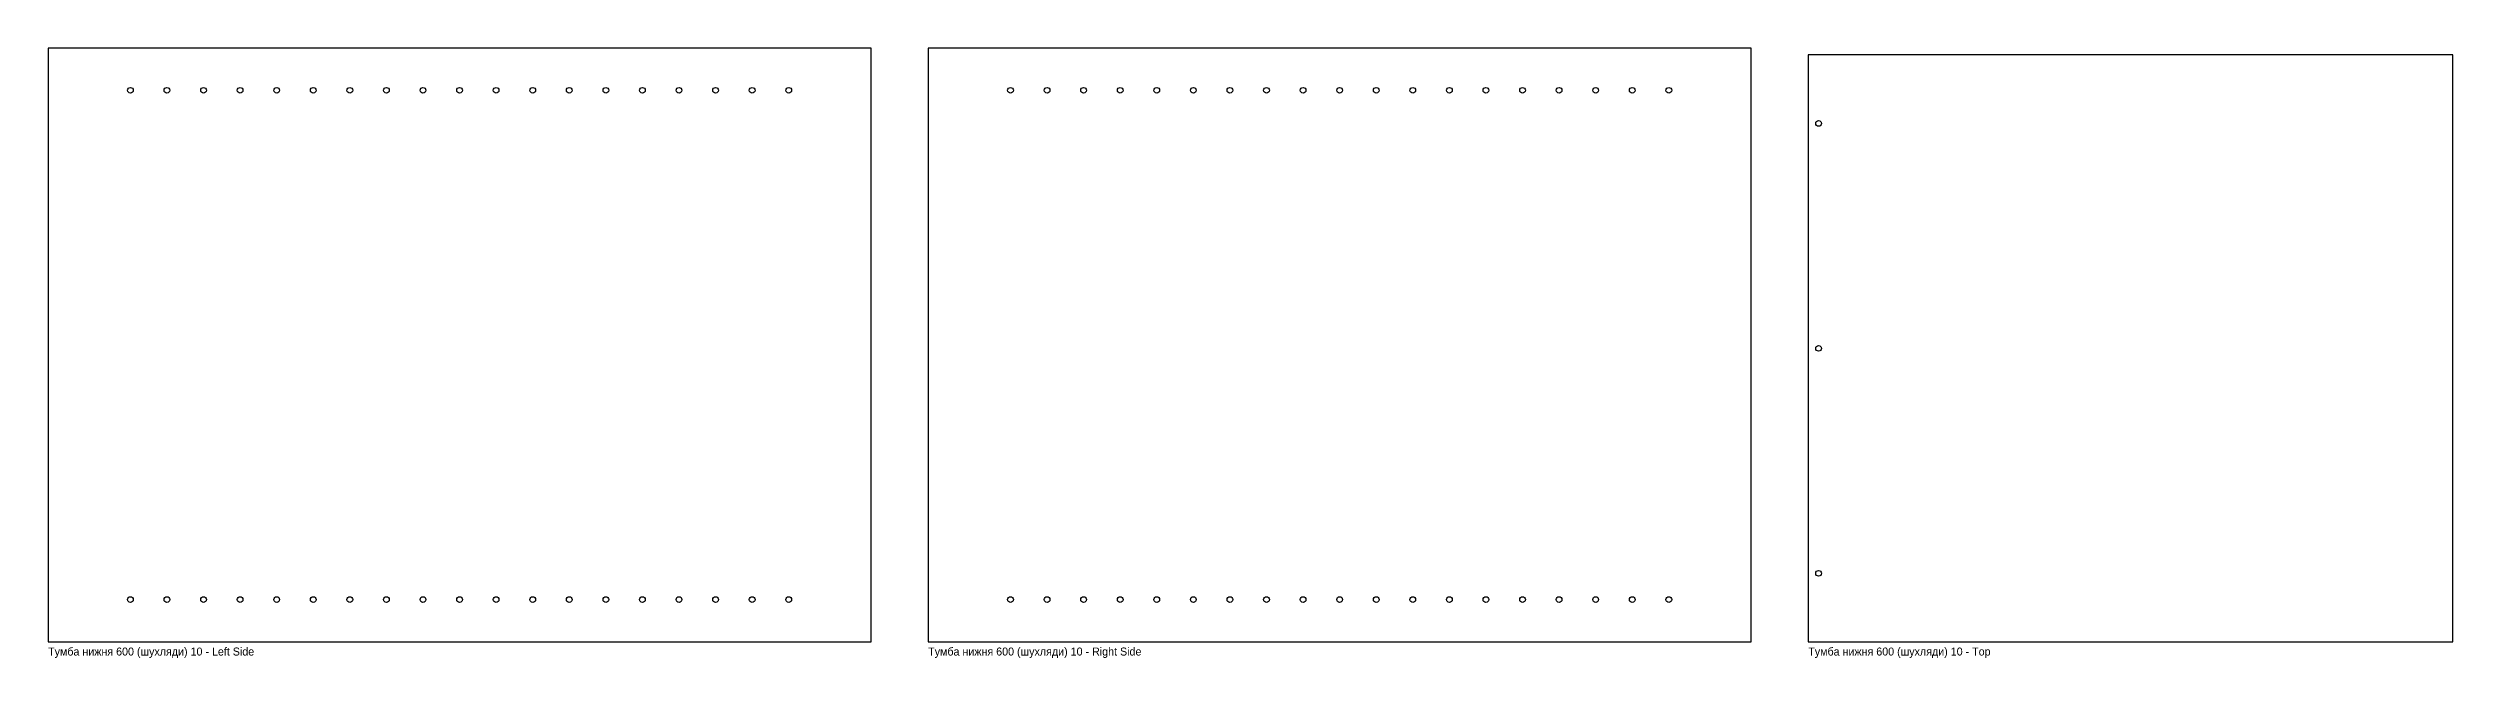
# Model space of a CAD drawing. Extents: x 0 to 8954, y -14 to 600.
# Drawn here: x 6850 to 8954, y -14 to 520 of the extents above; entities that cross this region are included whole.
import ezdxf

# ---------------------------------------------------------------- set-up
doc = ezdxf.new("R2010")
doc.units = 0
for name, color, linetype in [('ANNOTATIONS', 7, 'CONTINUOUS'), ('D5_T13', 7, 'CONTINUOUS'), ('D5_T32', 7, 'CONTINUOUS'), ('OUTLINE', 7, 'CONTINUOUS')]:
    doc.layers.add(name, color=color, linetype=linetype)

msp = doc.modelspace()

# ---------------------------------------------------------------- linework, layer by layer
at = {"layer": 'D5_T13'}
for centre in [(6922, 483), (6954, 483), (6986, 483), (7018, 483), (7050, 483), (7082, 483), (7114, 483), (7146, 483), (7178, 483), (7210, 483), (7242, 483), (7274, 483), (7306, 483), (7338, 483), (7370, 483), (7402, 483), (7434, 483), (7466, 483), (7498, 483), (7692, 483), (7724, 483), (7756, 483), (7788, 483), (7820, 483), (7852, 483), (7884, 483), (7916, 483), (7948, 483), (7980, 483), (8012, 483), (8044, 483), (8076, 483), (8108, 483), (8140, 483), (8172, 483), (8204, 483), (8236, 483), (8268, 483), (6922, 37), (6954, 37), (6986, 37), (7018, 37), (7050, 37), (7082, 37), (7114, 37), (7146, 37), (7178, 37), (7210, 37), (7242, 37), (7274, 37), (7306, 37), (7338, 37), (7370, 37), (7402, 37), (7434, 37), (7466, 37), (7498, 37), (7692, 37), (7724, 37), (7756, 37), (7788, 37), (7820, 37), (7852, 37), (7884, 37), (7916, 37), (7948, 37), (7980, 37), (8012, 37), (8044, 37), (8076, 37), (8108, 37), (8140, 37), (8172, 37), (8204, 37), (8236, 37), (8268, 37)]:
    msp.add_circle(centre, 2.5, dxfattribs=at)
at = {"layer": 'D5_T32'}
for centre in [(8399, 454), (8399, 454), (8399, 257), (8399, 257), (8399, 60), (8399, 60)]:
    msp.add_circle(centre, 2.5, dxfattribs=at)
at = {"layer": 'OUTLINE'}
for points in [[(6850, 0), (7570, 0), (7570, 520), (6850, 520), (6850, 0)], [(7620, 0), (8340, 0), (8340, 520), (7620, 520), (7620, 0)], [(8390, 0), (8954, 0), (8954, 514), (8390, 514), (8390, 0)]]:
    msp.add_lwpolyline(points, dxfattribs=at)

# ---------------------------------------------------------------- texts
at = {"layer": 'ANNOTATIONS'}
for s, p in [('Тумба нижня 600 (шухляди) 10 - Left Side', (6850, -12)), ('Тумба нижня 600 (шухляди) 10 - Right Side', (7620, -12)), ('Тумба нижня 600 (шухляди) 10 - Top', (8390, -12))]:
    msp.add_text(s, height=7, dxfattribs=at).set_placement(p)

doc.saveas('drawing.dxf')
